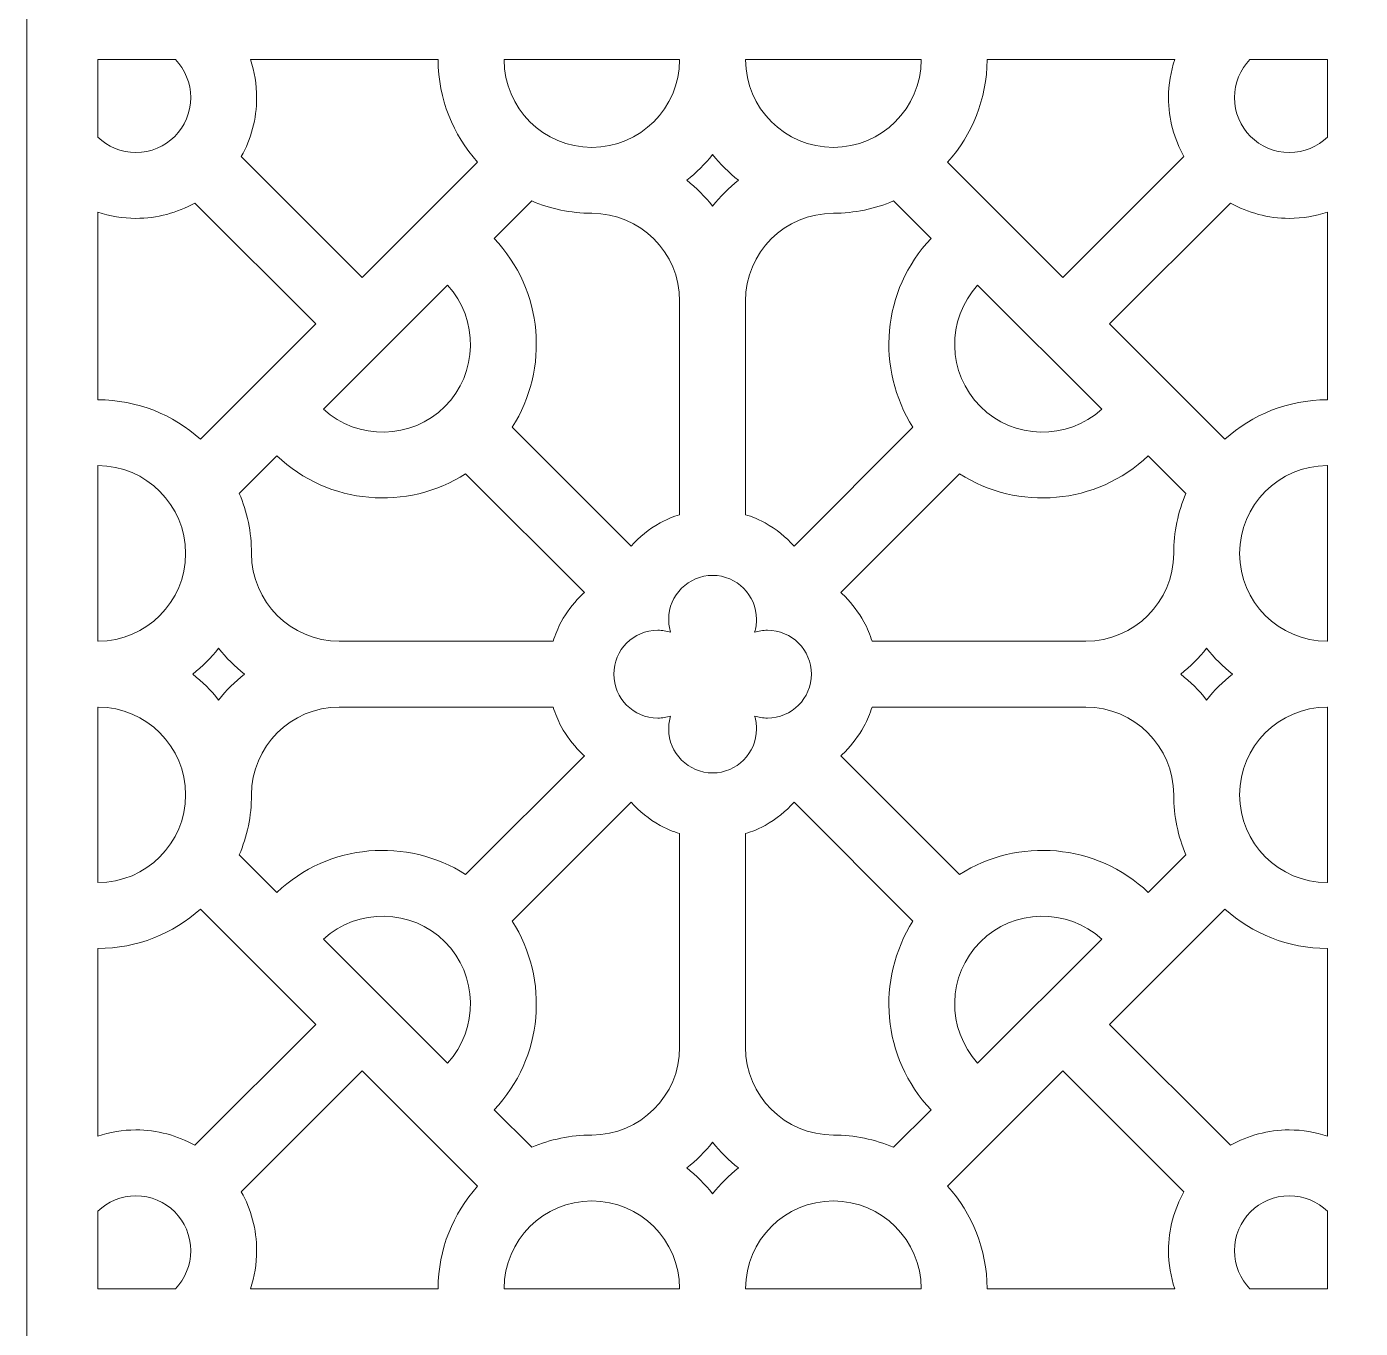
# Model space of a CAD drawing. Header units: centimetres. Extents: x -27.5 to -15.9, y -9.5 to 9.5.
# Drawn here: x -20.718 to -18.29, y -7.095 to -4.725 of the extents above; entities that cross this region are included whole.
import ezdxf

# ---------------------------------------------------------------- set-up
doc = ezdxf.new("R2010")
doc.units = ezdxf.units.CM
doc.header["$MEASUREMENT"] = 0
doc.layers.add('layer 1', color=7, linetype='Continuous')

msp = doc.modelspace()

# ---------------------------------------------------------------- linework, layer by layer
at = {"layer": 'layer 1', "color": 7, "lineweight": 9}
for points, knots in [([(-20.71823, 9.5), (-20.71823, 9.5), (-20.71823, 9.5), (-20.71823, 9.5), (-20.71823, 9.5), (-20.71823, 9.5), (-15.86253, 9.5), (-15.86253, 9.5), (-15.86253, 9.5), (-15.86253, 9.5), (-15.86253, -9.5), (-15.86253, -9.5), (-15.86253, -9.5), (-15.86253, -9.5), (-20.71823, -9.5), (-20.71823, -9.5), (-20.71823, -9.5), (-20.71823, -9.5), (-20.71823, 9.5), (-20.71823, 9.5)], [0, 0, 0, 0, 0.1666667, 0.1666667, 0.1666667, 0.1666667, 0.3333333, 0.3333333, 0.3333333, 0.3333333, 0.5, 0.5, 0.5, 0.5, 0.6666667, 0.6666667, 0.6666667, 0.6666667, 1, 1, 1, 1]), ([(-20.44757, -4.78488), (-20.44757, -4.78488), (-20.44757, -4.78488), (-20.44757, -4.78488), (-20.44757, -4.78488), (-20.43019, -4.80287), (-20.41948, -4.82734), (-20.41948, -4.85421), (-20.41948, -4.85421), (-20.41948, -4.90926), (-20.46437, -4.95414), (-20.51941, -4.95414), (-20.51941, -4.95414), (-20.54629, -4.95414), (-20.57074, -4.94343), (-20.58875, -4.92606), (-20.58875, -4.92606), (-20.58875, -4.92606), (-20.58875, -4.78488), (-20.58875, -4.78488), (-20.58875, -4.78488), (-20.58875, -4.78488), (-20.44757, -4.78488), (-20.44757, -4.78488)], [0, 0, 0, 0, 0.1428571, 0.1428571, 0.1428571, 0.1428571, 0.2857143, 0.2857143, 0.2857143, 0.2857143, 0.4285714, 0.4285714, 0.4285714, 0.4285714, 0.5714286, 0.5714286, 0.5714286, 0.5714286, 0.7142857, 0.7142857, 0.7142857, 0.7142857, 1, 1, 1, 1]), ([(-20.32753, -4.9613), (-20.32753, -4.9613), (-20.32753, -4.9613), (-20.32753, -4.9613), (-20.32753, -4.9613), (-20.32753, -4.9613), (-20.10734, -5.18149), (-20.10734, -5.18149), (-20.10734, -5.18149), (-20.10734, -5.18149), (-19.89746, -4.97159), (-19.89746, -4.97159), (-19.89746, -4.97159), (-19.94188, -4.92215), (-19.96903, -4.85687), (-19.96918, -4.78545), (-19.96918, -4.78545), (-19.96918, -4.78526), (-19.96918, -4.78508), (-19.96918, -4.78488), (-19.96918, -4.78488), (-19.96918, -4.78488), (-20.31082, -4.78488), (-20.31082, -4.78488), (-20.31082, -4.78488), (-20.30352, -4.80669), (-20.29956, -4.83001), (-20.29956, -4.85421), (-20.29956, -4.85421), (-20.29956, -4.89305), (-20.30973, -4.92958), (-20.32753, -4.9613)], [0, 0, 0, 0, 0.1111111, 0.1111111, 0.1111111, 0.1111111, 0.2222222, 0.2222222, 0.2222222, 0.2222222, 0.3333333, 0.3333333, 0.3333333, 0.3333333, 0.4444444, 0.4444444, 0.4444444, 0.4444444, 0.5555556, 0.5555556, 0.5555556, 0.5555556, 0.6666667, 0.6666667, 0.6666667, 0.6666667, 0.7777778, 0.7777778, 0.7777778, 0.7777778, 1, 1, 1, 1]), ([(-19.84926, -4.78488), (-19.84926, -4.78488), (-19.84926, -4.78488), (-19.84926, -4.78488), (-19.84926, -4.78488), (-19.84926, -4.78505), (-19.84926, -4.78522), (-19.84926, -4.78539), (-19.84926, -4.78539), (-19.84899, -4.87322), (-19.77727, -4.94477), (-19.68938, -4.94477), (-19.68938, -4.94477), (-19.60142, -4.94477), (-19.52966, -4.87311), (-19.52949, -4.78518), (-19.52949, -4.78518), (-19.52949, -4.78508), (-19.52949, -4.78499), (-19.52949, -4.78488), (-19.52949, -4.78488), (-19.52949, -4.78488), (-19.84926, -4.78488), (-19.84926, -4.78488)], [0, 0, 0, 0, 0.1428571, 0.1428571, 0.1428571, 0.1428571, 0.2857143, 0.2857143, 0.2857143, 0.2857143, 0.4285714, 0.4285714, 0.4285714, 0.4285714, 0.5714286, 0.5714286, 0.5714286, 0.5714286, 0.7142857, 0.7142857, 0.7142857, 0.7142857, 1, 1, 1, 1]), ([(-19.08981, -4.78488), (-19.08981, -4.78488), (-19.08981, -4.78488), (-19.08981, -4.78488), (-19.08981, -4.78488), (-19.08981, -4.78505), (-19.08981, -4.78522), (-19.08981, -4.78539), (-19.08981, -4.78539), (-19.09009, -4.87322), (-19.16181, -4.94477), (-19.2497, -4.94477), (-19.2497, -4.94477), (-19.33766, -4.94477), (-19.40942, -4.87311), (-19.40957, -4.78518), (-19.40957, -4.78518), (-19.40957, -4.78508), (-19.40959, -4.78499), (-19.40959, -4.78488), (-19.40959, -4.78488), (-19.40959, -4.78488), (-19.08981, -4.78488), (-19.08981, -4.78488)], [0, 0, 0, 0, 0.1428571, 0.1428571, 0.1428571, 0.1428571, 0.2857143, 0.2857143, 0.2857143, 0.2857143, 0.4285714, 0.4285714, 0.4285714, 0.4285714, 0.5714286, 0.5714286, 0.5714286, 0.5714286, 0.7142857, 0.7142857, 0.7142857, 0.7142857, 1, 1, 1, 1]), ([(-18.61155, -4.9613), (-18.61155, -4.9613), (-18.61155, -4.9613), (-18.61155, -4.9613), (-18.61155, -4.9613), (-18.61155, -4.9613), (-18.83174, -5.18149), (-18.83174, -5.18149), (-18.83174, -5.18149), (-18.83174, -5.18149), (-19.04162, -4.97159), (-19.04162, -4.97159), (-19.04162, -4.97159), (-18.9972, -4.92215), (-18.97005, -4.85687), (-18.96992, -4.78545), (-18.96992, -4.78545), (-18.96992, -4.78526), (-18.9699, -4.78508), (-18.9699, -4.78488), (-18.9699, -4.78488), (-18.9699, -4.78488), (-18.62827, -4.78488), (-18.62827, -4.78488), (-18.62827, -4.78488), (-18.63556, -4.80669), (-18.63952, -4.83001), (-18.63952, -4.85421), (-18.63952, -4.85421), (-18.63952, -4.89305), (-18.62933, -4.92958), (-18.61155, -4.9613)], [0, 0, 0, 0, 0.1111111, 0.1111111, 0.1111111, 0.1111111, 0.2222222, 0.2222222, 0.2222222, 0.2222222, 0.3333333, 0.3333333, 0.3333333, 0.3333333, 0.4444444, 0.4444444, 0.4444444, 0.4444444, 0.5555556, 0.5555556, 0.5555556, 0.5555556, 0.6666667, 0.6666667, 0.6666667, 0.6666667, 0.7777778, 0.7777778, 0.7777778, 0.7777778, 1, 1, 1, 1]), ([(-18.49151, -4.78488), (-18.49151, -4.78488), (-18.49151, -4.78488), (-18.49151, -4.78488), (-18.49151, -4.78488), (-18.50889, -4.80287), (-18.5196, -4.82734), (-18.5196, -4.85421), (-18.5196, -4.85421), (-18.5196, -4.90926), (-18.47471, -4.95414), (-18.41966, -4.95414), (-18.41966, -4.95414), (-18.39279, -4.95414), (-18.36832, -4.94343), (-18.35035, -4.92606), (-18.35035, -4.92606), (-18.35035, -4.92606), (-18.35035, -4.78488), (-18.35035, -4.78488), (-18.35035, -4.78488), (-18.35035, -4.78488), (-18.49151, -4.78488), (-18.49151, -4.78488)], [0, 0, 0, 0, 0.1428571, 0.1428571, 0.1428571, 0.1428571, 0.2857143, 0.2857143, 0.2857143, 0.2857143, 0.4285714, 0.4285714, 0.4285714, 0.4285714, 0.5714286, 0.5714286, 0.5714286, 0.5714286, 0.7142857, 0.7142857, 0.7142857, 0.7142857, 1, 1, 1, 1]), ([(-19.46953, -4.95763), (-19.46953, -4.95763), (-19.46953, -4.95763), (-19.46953, -4.95763), (-19.46953, -4.95763), (-19.45575, -4.97513), (-19.43994, -4.99094), (-19.42245, -5.00473), (-19.42245, -5.00473), (-19.43994, -5.01851), (-19.45575, -5.03432), (-19.46953, -5.05182), (-19.46953, -5.05182), (-19.48333, -5.03432), (-19.49913, -5.01851), (-19.51663, -5.00473), (-19.51663, -5.00473), (-19.49913, -4.99094), (-19.48333, -4.97513), (-19.46953, -4.95763)], [0, 0, 0, 0, 0.1666667, 0.1666667, 0.1666667, 0.1666667, 0.3333333, 0.3333333, 0.3333333, 0.3333333, 0.5, 0.5, 0.5, 0.5, 0.6666667, 0.6666667, 0.6666667, 0.6666667, 1, 1, 1, 1]), ([(-20.58875, -5.40444), (-20.58875, -5.40444), (-20.58875, -5.40444), (-20.58875, -5.40444), (-20.58875, -5.40444), (-20.58866, -5.40444), (-20.58859, -5.40445), (-20.58851, -5.40445), (-20.58851, -5.40445), (-20.51695, -5.4045), (-20.45156, -5.43166), (-20.40202, -5.47617), (-20.40202, -5.47617), (-20.40202, -5.47617), (-20.19213, -5.26628), (-20.19213, -5.26628), (-20.19213, -5.26628), (-20.19213, -5.26628), (-20.41232, -5.04609), (-20.41232, -5.04609), (-20.41232, -5.04609), (-20.44404, -5.06389), (-20.48058, -5.07406), (-20.51941, -5.07406), (-20.51941, -5.07406), (-20.54362, -5.07406), (-20.56692, -5.0701), (-20.58875, -5.06282), (-20.58875, -5.06282), (-20.58875, -5.06282), (-20.58875, -5.40444), (-20.58875, -5.40444)], [0, 0, 0, 0, 0.1111111, 0.1111111, 0.1111111, 0.1111111, 0.2222222, 0.2222222, 0.2222222, 0.2222222, 0.3333333, 0.3333333, 0.3333333, 0.3333333, 0.4444444, 0.4444444, 0.4444444, 0.4444444, 0.5555556, 0.5555556, 0.5555556, 0.5555556, 0.6666667, 0.6666667, 0.6666667, 0.6666667, 0.7777778, 0.7777778, 0.7777778, 0.7777778, 1, 1, 1, 1]), ([(-19.83436, -5.45447), (-19.83436, -5.45447), (-19.83436, -5.45447), (-19.83436, -5.45447), (-19.83436, -5.45447), (-19.83436, -5.45447), (-19.61801, -5.67082), (-19.61801, -5.67082), (-19.61801, -5.67082), (-19.60285, -5.65404), (-19.58585, -5.64056), (-19.56494, -5.62852), (-19.56494, -5.62852), (-19.56494, -5.62852), (-19.54744, -5.62007), (-19.54744, -5.62007), (-19.54744, -5.62007), (-19.54138, -5.61766), (-19.53543, -5.61556), (-19.52949, -5.61373), (-19.52949, -5.61373), (-19.52949, -5.61373), (-19.52949, -5.22458), (-19.52949, -5.22458), (-19.52949, -5.22458), (-19.52949, -5.13651), (-19.60132, -5.06469), (-19.68938, -5.06469), (-19.68938, -5.06469), (-19.68938, -5.06469), (-19.68938, -5.06468), (-19.68938, -5.06468), (-19.68938, -5.06468), (-19.72812, -5.06468), (-19.76506, -5.05673), (-19.79867, -5.04239), (-19.79867, -5.04239), (-19.79867, -5.04239), (-19.86717, -5.11089), (-19.86717, -5.11089), (-19.86717, -5.11089), (-19.7773, -5.20542), (-19.76639, -5.34819), (-19.83436, -5.45447)], [0, 0, 0, 0, 0.0833333, 0.0833333, 0.0833333, 0.0833333, 0.1666667, 0.1666667, 0.1666667, 0.1666667, 0.25, 0.25, 0.25, 0.25, 0.3333333, 0.3333333, 0.3333333, 0.3333333, 0.4166667, 0.4166667, 0.4166667, 0.4166667, 0.5, 0.5, 0.5, 0.5, 0.5833333, 0.5833333, 0.5833333, 0.5833333, 0.6666667, 0.6666667, 0.6666667, 0.6666667, 0.75, 0.75, 0.75, 0.75, 0.8333333, 0.8333333, 0.8333333, 0.8333333, 1, 1, 1, 1]), ([(-19.10472, -5.45447), (-19.10472, -5.45447), (-19.10472, -5.45447), (-19.10472, -5.45447), (-19.10472, -5.45447), (-19.10472, -5.45447), (-19.32107, -5.67082), (-19.32107, -5.67082), (-19.32107, -5.67082), (-19.33621, -5.65404), (-19.35323, -5.64056), (-19.37414, -5.62852), (-19.37414, -5.62852), (-19.37414, -5.62852), (-19.39163, -5.62007), (-19.39163, -5.62007), (-19.39163, -5.62007), (-19.3977, -5.61766), (-19.40367, -5.61556), (-19.40959, -5.61373), (-19.40959, -5.61373), (-19.40959, -5.61373), (-19.40959, -5.22458), (-19.40959, -5.22458), (-19.40959, -5.22458), (-19.40959, -5.13651), (-19.33777, -5.06469), (-19.2497, -5.06469), (-19.2497, -5.06469), (-19.2497, -5.06469), (-19.2497, -5.06468), (-19.2497, -5.06468), (-19.2497, -5.06468), (-19.21096, -5.06468), (-19.17402, -5.05673), (-19.14041, -5.04239), (-19.14041, -5.04239), (-19.14041, -5.04239), (-19.07192, -5.11089), (-19.07192, -5.11089), (-19.07192, -5.11089), (-19.16178, -5.20542), (-19.17269, -5.34819), (-19.10472, -5.45447)], [0, 0, 0, 0, 0.0833333, 0.0833333, 0.0833333, 0.0833333, 0.1666667, 0.1666667, 0.1666667, 0.1666667, 0.25, 0.25, 0.25, 0.25, 0.3333333, 0.3333333, 0.3333333, 0.3333333, 0.4166667, 0.4166667, 0.4166667, 0.4166667, 0.5, 0.5, 0.5, 0.5, 0.5833333, 0.5833333, 0.5833333, 0.5833333, 0.6666667, 0.6666667, 0.6666667, 0.6666667, 0.75, 0.75, 0.75, 0.75, 0.8333333, 0.8333333, 0.8333333, 0.8333333, 1, 1, 1, 1]), ([(-18.35035, -5.40444), (-18.35035, -5.40444), (-18.35035, -5.40444), (-18.35035, -5.40444), (-18.35035, -5.40444), (-18.35042, -5.40444), (-18.35048, -5.40445), (-18.35057, -5.40445), (-18.35057, -5.40445), (-18.42212, -5.4045), (-18.48752, -5.43166), (-18.53706, -5.47617), (-18.53706, -5.47617), (-18.53706, -5.47617), (-18.74695, -5.26628), (-18.74695, -5.26628), (-18.74695, -5.26628), (-18.74695, -5.26628), (-18.52676, -5.04609), (-18.52676, -5.04609), (-18.52676, -5.04609), (-18.49504, -5.06389), (-18.4585, -5.07406), (-18.41966, -5.07406), (-18.41966, -5.07406), (-18.39547, -5.07406), (-18.37214, -5.0701), (-18.35035, -5.06282), (-18.35035, -5.06282), (-18.35035, -5.06282), (-18.35035, -5.40444), (-18.35035, -5.40444)], [0, 0, 0, 0, 0.1111111, 0.1111111, 0.1111111, 0.1111111, 0.2222222, 0.2222222, 0.2222222, 0.2222222, 0.3333333, 0.3333333, 0.3333333, 0.3333333, 0.4444444, 0.4444444, 0.4444444, 0.4444444, 0.5555556, 0.5555556, 0.5555556, 0.5555556, 0.6666667, 0.6666667, 0.6666667, 0.6666667, 0.7777778, 0.7777778, 0.7777778, 0.7777778, 1, 1, 1, 1]), ([(-19.95201, -5.19574), (-19.95201, -5.19574), (-19.95201, -5.19574), (-19.95201, -5.19574), (-19.95201, -5.19574), (-19.89473, -5.25834), (-19.89636, -5.3561), (-19.95694, -5.41668), (-19.95694, -5.41668), (-20.01753, -5.47725), (-20.11529, -5.4789), (-20.17788, -5.42162), (-20.17788, -5.42162), (-20.17788, -5.42162), (-19.95201, -5.19574), (-19.95201, -5.19574)], [0, 0, 0, 0, 0.2, 0.2, 0.2, 0.2, 0.4, 0.4, 0.4, 0.4, 0.6, 0.6, 0.6, 0.6, 1, 1, 1, 1]), ([(-18.98707, -5.19574), (-18.98707, -5.19574), (-18.98707, -5.19574), (-18.98707, -5.19574), (-18.98707, -5.19574), (-19.04433, -5.25834), (-19.0427, -5.3561), (-18.98212, -5.41668), (-18.98212, -5.41668), (-18.92155, -5.47725), (-18.82381, -5.4789), (-18.7612, -5.42162), (-18.7612, -5.42162), (-18.7612, -5.42162), (-18.98707, -5.19574), (-18.98707, -5.19574)], [0, 0, 0, 0, 0.2, 0.2, 0.2, 0.2, 0.4, 0.4, 0.4, 0.4, 0.6, 0.6, 0.6, 0.6, 1, 1, 1, 1]), ([(-19.70289, -5.75554), (-19.70289, -5.75554), (-19.70289, -5.75554), (-19.70289, -5.75554), (-19.70289, -5.75554), (-19.70289, -5.75554), (-19.91915, -5.53926), (-19.91915, -5.53926), (-19.91915, -5.53926), (-20.02542, -5.60724), (-20.16821, -5.59632), (-20.26273, -5.50646), (-20.26273, -5.50646), (-20.26273, -5.50646), (-20.33123, -5.57496), (-20.33123, -5.57496), (-20.33123, -5.57496), (-20.31689, -5.60856), (-20.30894, -5.6455), (-20.30894, -5.68425), (-20.30894, -5.68425), (-20.30894, -5.77231), (-20.23712, -5.84414), (-20.14906, -5.84414), (-20.14906, -5.84414), (-20.14906, -5.84414), (-19.75984, -5.84414), (-19.75984, -5.84414), (-19.75984, -5.84414), (-19.75609, -5.83223), (-19.75125, -5.82065), (-19.7451, -5.80868), (-19.7451, -5.80868), (-19.7352, -5.79147), (-19.72451, -5.77716), (-19.7108, -5.76279), (-19.7108, -5.76279), (-19.70815, -5.76028), (-19.70552, -5.75786), (-19.70289, -5.75554)], [0, 0, 0, 0, 0.0909091, 0.0909091, 0.0909091, 0.0909091, 0.1818182, 0.1818182, 0.1818182, 0.1818182, 0.2727273, 0.2727273, 0.2727273, 0.2727273, 0.3636364, 0.3636364, 0.3636364, 0.3636364, 0.4545455, 0.4545455, 0.4545455, 0.4545455, 0.5454545, 0.5454545, 0.5454545, 0.5454545, 0.6363636, 0.6363636, 0.6363636, 0.6363636, 0.7272727, 0.7272727, 0.7272727, 0.7272727, 0.8181818, 0.8181818, 0.8181818, 0.8181818, 1, 1, 1, 1]), ([(-19.2362, -5.75554), (-19.2362, -5.75554), (-19.2362, -5.75554), (-19.2362, -5.75554), (-19.2362, -5.75554), (-19.2362, -5.75554), (-19.01993, -5.53926), (-19.01993, -5.53926), (-19.01993, -5.53926), (-18.91366, -5.60724), (-18.77087, -5.59632), (-18.67635, -5.50646), (-18.67635, -5.50646), (-18.67635, -5.50646), (-18.60785, -5.57496), (-18.60785, -5.57496), (-18.60785, -5.57496), (-18.62219, -5.60856), (-18.63013, -5.6455), (-18.63013, -5.68425), (-18.63013, -5.68425), (-18.63013, -5.68425), (-18.63015, -5.68425), (-18.63015, -5.68425), (-18.63015, -5.68425), (-18.63015, -5.77231), (-18.70196, -5.84414), (-18.79002, -5.84414), (-18.79002, -5.84414), (-18.79002, -5.84414), (-19.17924, -5.84414), (-19.17924, -5.84414), (-19.17924, -5.84414), (-19.18299, -5.83223), (-19.18782, -5.82065), (-19.19397, -5.80868), (-19.19397, -5.80868), (-19.20388, -5.79147), (-19.21457, -5.77716), (-19.2283, -5.76279), (-19.2283, -5.76279), (-19.23093, -5.76028), (-19.23355, -5.75786), (-19.2362, -5.75554)], [0, 0, 0, 0, 0.0833333, 0.0833333, 0.0833333, 0.0833333, 0.1666667, 0.1666667, 0.1666667, 0.1666667, 0.25, 0.25, 0.25, 0.25, 0.3333333, 0.3333333, 0.3333333, 0.3333333, 0.4166667, 0.4166667, 0.4166667, 0.4166667, 0.5, 0.5, 0.5, 0.5, 0.5833333, 0.5833333, 0.5833333, 0.5833333, 0.6666667, 0.6666667, 0.6666667, 0.6666667, 0.75, 0.75, 0.75, 0.75, 0.8333333, 0.8333333, 0.8333333, 0.8333333, 1, 1, 1, 1]), ([(-20.58875, -5.84414), (-20.58875, -5.84414), (-20.58875, -5.84414), (-20.58875, -5.84414), (-20.58875, -5.84414), (-20.58858, -5.84414), (-20.58841, -5.84413), (-20.58824, -5.84413), (-20.58824, -5.84413), (-20.50042, -5.84385), (-20.42886, -5.77214), (-20.42886, -5.68425), (-20.42886, -5.68425), (-20.42886, -5.59628), (-20.50052, -5.52453), (-20.58844, -5.52436), (-20.58844, -5.52436), (-20.58854, -5.52436), (-20.58865, -5.52436), (-20.58875, -5.52436), (-20.58875, -5.52436), (-20.58875, -5.52436), (-20.58875, -5.84414), (-20.58875, -5.84414)], [0, 0, 0, 0, 0.1428571, 0.1428571, 0.1428571, 0.1428571, 0.2857143, 0.2857143, 0.2857143, 0.2857143, 0.4285714, 0.4285714, 0.4285714, 0.4285714, 0.5714286, 0.5714286, 0.5714286, 0.5714286, 0.7142857, 0.7142857, 0.7142857, 0.7142857, 1, 1, 1, 1]), ([(-18.35035, -5.84414), (-18.35035, -5.84414), (-18.35035, -5.84414), (-18.35035, -5.84414), (-18.35035, -5.84414), (-18.3505, -5.84414), (-18.35067, -5.84413), (-18.35084, -5.84413), (-18.35084, -5.84413), (-18.43868, -5.84385), (-18.51022, -5.77214), (-18.51022, -5.68425), (-18.51022, -5.68425), (-18.51022, -5.59628), (-18.43856, -5.52453), (-18.35064, -5.52436), (-18.35064, -5.52436), (-18.35053, -5.52436), (-18.35043, -5.52436), (-18.35035, -5.52436), (-18.35035, -5.52436), (-18.35035, -5.52436), (-18.35035, -5.84414), (-18.35035, -5.84414)], [0, 0, 0, 0, 0.1428571, 0.1428571, 0.1428571, 0.1428571, 0.2857143, 0.2857143, 0.2857143, 0.2857143, 0.4285714, 0.4285714, 0.4285714, 0.4285714, 0.5714286, 0.5714286, 0.5714286, 0.5714286, 0.7142857, 0.7142857, 0.7142857, 0.7142857, 1, 1, 1, 1]), ([(-19.64944, -5.90408), (-19.64944, -5.90408), (-19.64944, -5.90408), (-19.64944, -5.90408), (-19.64944, -5.90408), (-19.64944, -5.94811), (-19.61353, -5.98403), (-19.5695, -5.98403), (-19.5695, -5.98403), (-19.56129, -5.98403), (-19.55338, -5.98278), (-19.54593, -5.98048), (-19.54593, -5.98048), (-19.54825, -5.98793), (-19.54949, -5.99584), (-19.54949, -6.00403), (-19.54949, -6.00403), (-19.54949, -6.04807), (-19.51358, -6.08397), (-19.46955, -6.08397), (-19.46955, -6.08397), (-19.46955, -6.08397), (-19.46955, -6.08397), (-19.46953, -6.08397), (-19.46953, -6.08397), (-19.4255, -6.08397), (-19.38959, -6.04807), (-19.38959, -6.00403), (-19.38959, -6.00403), (-19.38959, -5.99584), (-19.39085, -5.98793), (-19.39315, -5.98048), (-19.39315, -5.98048), (-19.3857, -5.98278), (-19.37779, -5.98403), (-19.3696, -5.98403), (-19.3696, -5.98403), (-19.32557, -5.98403), (-19.28966, -5.94811), (-19.28966, -5.90408), (-19.28966, -5.90408), (-19.28966, -5.86005), (-19.32557, -5.82414), (-19.3696, -5.82414), (-19.3696, -5.82414), (-19.37779, -5.82414), (-19.3857, -5.8254), (-19.39315, -5.8277), (-19.39315, -5.8277), (-19.39085, -5.82024), (-19.38959, -5.81233), (-19.38959, -5.80414), (-19.38959, -5.80414), (-19.38959, -5.76011), (-19.4255, -5.72419), (-19.46953, -5.72419), (-19.46953, -5.72419), (-19.46955, -5.72419), (-19.46955, -5.72419), (-19.46955, -5.72419), (-19.46955, -5.72419), (-19.51358, -5.72419), (-19.54949, -5.76011), (-19.54949, -5.80414), (-19.54949, -5.80414), (-19.54949, -5.81233), (-19.54825, -5.82024), (-19.54593, -5.8277), (-19.54593, -5.8277), (-19.55338, -5.8254), (-19.56129, -5.82414), (-19.5695, -5.82414), (-19.5695, -5.82414), (-19.61353, -5.82414), (-19.64944, -5.86005), (-19.64944, -5.90408)], [0, 0, 0, 0, 0.05, 0.05, 0.05, 0.05, 0.1, 0.1, 0.1, 0.1, 0.15, 0.15, 0.15, 0.15, 0.2, 0.2, 0.2, 0.2, 0.25, 0.25, 0.25, 0.25, 0.3, 0.3, 0.3, 0.3, 0.35, 0.35, 0.35, 0.35, 0.4, 0.4, 0.4, 0.4, 0.45, 0.45, 0.45, 0.45, 0.5, 0.5, 0.5, 0.5, 0.55, 0.55, 0.55, 0.55, 0.6, 0.6, 0.6, 0.6, 0.65, 0.65, 0.65, 0.65, 0.7, 0.7, 0.7, 0.7, 0.75, 0.75, 0.75, 0.75, 0.8, 0.8, 0.8, 0.8, 0.85, 0.85, 0.85, 0.85, 0.9, 0.9, 0.9, 0.9, 1, 1, 1, 1]), ([(-20.3218, -5.90408), (-20.3218, -5.90408), (-20.3218, -5.90408), (-20.3218, -5.90408), (-20.3218, -5.90408), (-20.3393, -5.91787), (-20.35512, -5.93369), (-20.3689, -5.95118), (-20.3689, -5.95118), (-20.38268, -5.93368), (-20.39851, -5.91787), (-20.41601, -5.90408), (-20.41601, -5.90408), (-20.39851, -5.8903), (-20.38268, -5.87449), (-20.3689, -5.857), (-20.3689, -5.857), (-20.35512, -5.87449), (-20.3393, -5.8903), (-20.3218, -5.90408)], [0, 0, 0, 0, 0.1666667, 0.1666667, 0.1666667, 0.1666667, 0.3333333, 0.3333333, 0.3333333, 0.3333333, 0.5, 0.5, 0.5, 0.5, 0.6666667, 0.6666667, 0.6666667, 0.6666667, 1, 1, 1, 1]), ([(-18.61729, -5.90408), (-18.61729, -5.90408), (-18.61729, -5.90408), (-18.61729, -5.90408), (-18.61729, -5.90408), (-18.5998, -5.91787), (-18.58397, -5.93369), (-18.57018, -5.95118), (-18.57018, -5.95118), (-18.5564, -5.93368), (-18.54057, -5.91787), (-18.52308, -5.90408), (-18.52308, -5.90408), (-18.54057, -5.8903), (-18.5564, -5.87449), (-18.57018, -5.857), (-18.57018, -5.857), (-18.58397, -5.87449), (-18.5998, -5.8903), (-18.61729, -5.90408)], [0, 0, 0, 0, 0.1666667, 0.1666667, 0.1666667, 0.1666667, 0.3333333, 0.3333333, 0.3333333, 0.3333333, 0.5, 0.5, 0.5, 0.5, 0.6666667, 0.6666667, 0.6666667, 0.6666667, 1, 1, 1, 1]), ([(-20.58875, -5.96404), (-20.58875, -5.96404), (-20.58875, -5.96404), (-20.58875, -5.96404), (-20.58875, -5.96404), (-20.58858, -5.96404), (-20.58841, -5.96404), (-20.58824, -5.96404), (-20.58824, -5.96404), (-20.50042, -5.96431), (-20.42886, -6.03603), (-20.42886, -6.12392), (-20.42886, -6.12392), (-20.42886, -6.21189), (-20.50052, -6.28364), (-20.58844, -6.28381), (-20.58844, -6.28381), (-20.58854, -6.28381), (-20.58865, -6.28381), (-20.58875, -6.28381), (-20.58875, -6.28381), (-20.58875, -6.28381), (-20.58875, -5.96404), (-20.58875, -5.96404)], [0, 0, 0, 0, 0.1428571, 0.1428571, 0.1428571, 0.1428571, 0.2857143, 0.2857143, 0.2857143, 0.2857143, 0.4285714, 0.4285714, 0.4285714, 0.4285714, 0.5714286, 0.5714286, 0.5714286, 0.5714286, 0.7142857, 0.7142857, 0.7142857, 0.7142857, 1, 1, 1, 1]), ([(-19.70289, -6.05263), (-19.70289, -6.05263), (-19.70289, -6.05263), (-19.70289, -6.05263), (-19.70289, -6.05263), (-19.70289, -6.05263), (-19.91915, -6.26891), (-19.91915, -6.26891), (-19.91915, -6.26891), (-20.02542, -6.20094), (-20.16821, -6.21185), (-20.26273, -6.30171), (-20.26273, -6.30171), (-20.26273, -6.30171), (-20.33123, -6.23321), (-20.33123, -6.23321), (-20.33123, -6.23321), (-20.31689, -6.19961), (-20.30894, -6.16267), (-20.30894, -6.12392), (-20.30894, -6.12392), (-20.30894, -6.03586), (-20.23712, -5.96403), (-20.14906, -5.96403), (-20.14906, -5.96403), (-20.14906, -5.96403), (-19.75984, -5.96403), (-19.75984, -5.96403), (-19.75984, -5.96403), (-19.75609, -5.97594), (-19.75125, -5.98751), (-19.7451, -5.99949), (-19.7451, -5.99949), (-19.7352, -6.0167), (-19.72451, -6.03101), (-19.7108, -6.04538), (-19.7108, -6.04538), (-19.70815, -6.0479), (-19.70552, -6.0503), (-19.70289, -6.05263)], [0, 0, 0, 0, 0.0909091, 0.0909091, 0.0909091, 0.0909091, 0.1818182, 0.1818182, 0.1818182, 0.1818182, 0.2727273, 0.2727273, 0.2727273, 0.2727273, 0.3636364, 0.3636364, 0.3636364, 0.3636364, 0.4545455, 0.4545455, 0.4545455, 0.4545455, 0.5454545, 0.5454545, 0.5454545, 0.5454545, 0.6363636, 0.6363636, 0.6363636, 0.6363636, 0.7272727, 0.7272727, 0.7272727, 0.7272727, 0.8181818, 0.8181818, 0.8181818, 0.8181818, 1, 1, 1, 1]), ([(-19.2362, -6.05263), (-19.2362, -6.05263), (-19.2362, -6.05263), (-19.2362, -6.05263), (-19.2362, -6.05263), (-19.2362, -6.05263), (-19.01993, -6.26891), (-19.01993, -6.26891), (-19.01993, -6.26891), (-18.91366, -6.20094), (-18.77087, -6.21185), (-18.67635, -6.30171), (-18.67635, -6.30171), (-18.67635, -6.30171), (-18.60785, -6.23321), (-18.60785, -6.23321), (-18.60785, -6.23321), (-18.62219, -6.19961), (-18.63013, -6.16267), (-18.63013, -6.12392), (-18.63013, -6.12392), (-18.63013, -6.12392), (-18.63015, -6.12392), (-18.63015, -6.12392), (-18.63015, -6.12392), (-18.63015, -6.03586), (-18.70196, -5.96403), (-18.79002, -5.96403), (-18.79002, -5.96403), (-18.79002, -5.96403), (-19.17924, -5.96403), (-19.17924, -5.96403), (-19.17924, -5.96403), (-19.18299, -5.97594), (-19.18782, -5.98751), (-19.19397, -5.99949), (-19.19397, -5.99949), (-19.20388, -6.0167), (-19.21457, -6.03101), (-19.2283, -6.04538), (-19.2283, -6.04538), (-19.23093, -6.0479), (-19.23355, -6.0503), (-19.2362, -6.05263)], [0, 0, 0, 0, 0.0833333, 0.0833333, 0.0833333, 0.0833333, 0.1666667, 0.1666667, 0.1666667, 0.1666667, 0.25, 0.25, 0.25, 0.25, 0.3333333, 0.3333333, 0.3333333, 0.3333333, 0.4166667, 0.4166667, 0.4166667, 0.4166667, 0.5, 0.5, 0.5, 0.5, 0.5833333, 0.5833333, 0.5833333, 0.5833333, 0.6666667, 0.6666667, 0.6666667, 0.6666667, 0.75, 0.75, 0.75, 0.75, 0.8333333, 0.8333333, 0.8333333, 0.8333333, 1, 1, 1, 1]), ([(-18.35035, -5.96404), (-18.35035, -5.96404), (-18.35035, -5.96404), (-18.35035, -5.96404), (-18.35035, -5.96404), (-18.3505, -5.96404), (-18.35067, -5.96404), (-18.35084, -5.96404), (-18.35084, -5.96404), (-18.43868, -5.96431), (-18.51022, -6.03603), (-18.51022, -6.12392), (-18.51022, -6.12392), (-18.51022, -6.21189), (-18.43856, -6.28364), (-18.35064, -6.28381), (-18.35064, -6.28381), (-18.35053, -6.28381), (-18.35043, -6.28381), (-18.35035, -6.28381), (-18.35035, -6.28381), (-18.35035, -6.28381), (-18.35035, -5.96404), (-18.35035, -5.96404)], [0, 0, 0, 0, 0.1428571, 0.1428571, 0.1428571, 0.1428571, 0.2857143, 0.2857143, 0.2857143, 0.2857143, 0.4285714, 0.4285714, 0.4285714, 0.4285714, 0.5714286, 0.5714286, 0.5714286, 0.5714286, 0.7142857, 0.7142857, 0.7142857, 0.7142857, 1, 1, 1, 1]), ([(-19.83436, -6.3537), (-19.83436, -6.3537), (-19.83436, -6.3537), (-19.83436, -6.3537), (-19.83436, -6.3537), (-19.83436, -6.3537), (-19.61801, -6.13734), (-19.61801, -6.13734), (-19.61801, -6.13734), (-19.60285, -6.15412), (-19.58585, -6.16761), (-19.56494, -6.17965), (-19.56494, -6.17965), (-19.56494, -6.17965), (-19.54744, -6.18811), (-19.54744, -6.18811), (-19.54744, -6.18811), (-19.54138, -6.19052), (-19.53543, -6.19261), (-19.52949, -6.19444), (-19.52949, -6.19444), (-19.52949, -6.19444), (-19.52949, -6.5836), (-19.52949, -6.5836), (-19.52949, -6.5836), (-19.52949, -6.67166), (-19.60132, -6.74349), (-19.68938, -6.74349), (-19.68938, -6.74349), (-19.72812, -6.74349), (-19.76506, -6.75143), (-19.79867, -6.76577), (-19.79867, -6.76577), (-19.79867, -6.76577), (-19.86717, -6.69728), (-19.86717, -6.69728), (-19.86717, -6.69728), (-19.7773, -6.60275), (-19.76639, -6.45997), (-19.83436, -6.3537)], [0, 0, 0, 0, 0.0909091, 0.0909091, 0.0909091, 0.0909091, 0.1818182, 0.1818182, 0.1818182, 0.1818182, 0.2727273, 0.2727273, 0.2727273, 0.2727273, 0.3636364, 0.3636364, 0.3636364, 0.3636364, 0.4545455, 0.4545455, 0.4545455, 0.4545455, 0.5454545, 0.5454545, 0.5454545, 0.5454545, 0.6363636, 0.6363636, 0.6363636, 0.6363636, 0.7272727, 0.7272727, 0.7272727, 0.7272727, 0.8181818, 0.8181818, 0.8181818, 0.8181818, 1, 1, 1, 1]), ([(-19.10472, -6.3537), (-19.10472, -6.3537), (-19.10472, -6.3537), (-19.10472, -6.3537), (-19.10472, -6.3537), (-19.10472, -6.3537), (-19.32107, -6.13734), (-19.32107, -6.13734), (-19.32107, -6.13734), (-19.33621, -6.15412), (-19.35323, -6.16761), (-19.37414, -6.17965), (-19.37414, -6.17965), (-19.37414, -6.17965), (-19.39163, -6.18811), (-19.39163, -6.18811), (-19.39163, -6.18811), (-19.3977, -6.19052), (-19.40367, -6.19261), (-19.40959, -6.19444), (-19.40959, -6.19444), (-19.40959, -6.19444), (-19.40959, -6.5836), (-19.40959, -6.5836), (-19.40959, -6.5836), (-19.40959, -6.67166), (-19.33777, -6.74349), (-19.2497, -6.74349), (-19.2497, -6.74349), (-19.21096, -6.74349), (-19.17402, -6.75143), (-19.14041, -6.76577), (-19.14041, -6.76577), (-19.14041, -6.76577), (-19.07192, -6.69728), (-19.07192, -6.69728), (-19.07192, -6.69728), (-19.16178, -6.60275), (-19.17269, -6.45997), (-19.10472, -6.3537)], [0, 0, 0, 0, 0.0909091, 0.0909091, 0.0909091, 0.0909091, 0.1818182, 0.1818182, 0.1818182, 0.1818182, 0.2727273, 0.2727273, 0.2727273, 0.2727273, 0.3636364, 0.3636364, 0.3636364, 0.3636364, 0.4545455, 0.4545455, 0.4545455, 0.4545455, 0.5454545, 0.5454545, 0.5454545, 0.5454545, 0.6363636, 0.6363636, 0.6363636, 0.6363636, 0.7272727, 0.7272727, 0.7272727, 0.7272727, 0.8181818, 0.8181818, 0.8181818, 0.8181818, 1, 1, 1, 1]), ([(-20.58875, -6.40373), (-20.58875, -6.40373), (-20.58875, -6.40373), (-20.58875, -6.40373), (-20.58875, -6.40373), (-20.58866, -6.40373), (-20.58859, -6.40373), (-20.58851, -6.40373), (-20.58851, -6.40373), (-20.51695, -6.40367), (-20.45156, -6.37651), (-20.40202, -6.332), (-20.40202, -6.332), (-20.40202, -6.332), (-20.19213, -6.54189), (-20.19213, -6.54189), (-20.19213, -6.54189), (-20.19213, -6.54189), (-20.41232, -6.76208), (-20.41232, -6.76208), (-20.41232, -6.76208), (-20.44404, -6.74428), (-20.48058, -6.73411), (-20.51941, -6.73411), (-20.51941, -6.73411), (-20.54362, -6.73411), (-20.56692, -6.73807), (-20.58875, -6.74536), (-20.58875, -6.74536), (-20.58875, -6.74536), (-20.58875, -6.40373), (-20.58875, -6.40373)], [0, 0, 0, 0, 0.1111111, 0.1111111, 0.1111111, 0.1111111, 0.2222222, 0.2222222, 0.2222222, 0.2222222, 0.3333333, 0.3333333, 0.3333333, 0.3333333, 0.4444444, 0.4444444, 0.4444444, 0.4444444, 0.5555556, 0.5555556, 0.5555556, 0.5555556, 0.6666667, 0.6666667, 0.6666667, 0.6666667, 0.7777778, 0.7777778, 0.7777778, 0.7777778, 1, 1, 1, 1]), ([(-19.95201, -6.61243), (-19.95201, -6.61243), (-19.95201, -6.61243), (-19.95201, -6.61243), (-19.95201, -6.61243), (-19.89473, -6.54982), (-19.89636, -6.45206), (-19.95694, -6.39149), (-19.95694, -6.39149), (-20.01753, -6.33092), (-20.11529, -6.32928), (-20.17788, -6.38655), (-20.17788, -6.38655), (-20.17788, -6.38655), (-19.95201, -6.61243), (-19.95201, -6.61243)], [0, 0, 0, 0, 0.2, 0.2, 0.2, 0.2, 0.4, 0.4, 0.4, 0.4, 0.6, 0.6, 0.6, 0.6, 1, 1, 1, 1]), ([(-18.98707, -6.61243), (-18.98707, -6.61243), (-18.98707, -6.61243), (-18.98707, -6.61243), (-18.98707, -6.61243), (-19.04433, -6.54982), (-19.0427, -6.45206), (-18.98212, -6.39149), (-18.98212, -6.39149), (-18.92155, -6.33092), (-18.82381, -6.32928), (-18.7612, -6.38655), (-18.7612, -6.38655), (-18.7612, -6.38655), (-18.98707, -6.61243), (-18.98707, -6.61243)], [0, 0, 0, 0, 0.2, 0.2, 0.2, 0.2, 0.4, 0.4, 0.4, 0.4, 0.6, 0.6, 0.6, 0.6, 1, 1, 1, 1]), ([(-18.35035, -6.40373), (-18.35035, -6.40373), (-18.35035, -6.40373), (-18.35035, -6.40373), (-18.35035, -6.40373), (-18.35042, -6.40373), (-18.35048, -6.40373), (-18.35057, -6.40373), (-18.35057, -6.40373), (-18.42212, -6.40367), (-18.48752, -6.37651), (-18.53706, -6.332), (-18.53706, -6.332), (-18.53706, -6.332), (-18.74695, -6.54189), (-18.74695, -6.54189), (-18.74695, -6.54189), (-18.74695, -6.54189), (-18.52676, -6.76208), (-18.52676, -6.76208), (-18.52676, -6.76208), (-18.49504, -6.74428), (-18.4585, -6.73411), (-18.41966, -6.73411), (-18.41966, -6.73411), (-18.39547, -6.73411), (-18.37214, -6.73807), (-18.35035, -6.74536), (-18.35035, -6.74536), (-18.35035, -6.74536), (-18.35035, -6.40373), (-18.35035, -6.40373)], [0, 0, 0, 0, 0.1111111, 0.1111111, 0.1111111, 0.1111111, 0.2222222, 0.2222222, 0.2222222, 0.2222222, 0.3333333, 0.3333333, 0.3333333, 0.3333333, 0.4444444, 0.4444444, 0.4444444, 0.4444444, 0.5555556, 0.5555556, 0.5555556, 0.5555556, 0.6666667, 0.6666667, 0.6666667, 0.6666667, 0.7777778, 0.7777778, 0.7777778, 0.7777778, 1, 1, 1, 1]), ([(-20.32753, -6.84686), (-20.32753, -6.84686), (-20.32753, -6.84686), (-20.32753, -6.84686), (-20.32753, -6.84686), (-20.32753, -6.84686), (-20.10734, -6.62668), (-20.10734, -6.62668), (-20.10734, -6.62668), (-20.10734, -6.62668), (-19.89746, -6.83657), (-19.89746, -6.83657), (-19.89746, -6.83657), (-19.94188, -6.88603), (-19.96903, -6.9513), (-19.96918, -7.02271), (-19.96918, -7.02271), (-19.96918, -7.0229), (-19.96918, -7.02309), (-19.96918, -7.02328), (-19.96918, -7.02328), (-19.96918, -7.02328), (-20.31082, -7.02328), (-20.31082, -7.02328), (-20.31082, -7.02328), (-20.30352, -7.00147), (-20.29956, -6.97816), (-20.29956, -6.95396), (-20.29956, -6.95396), (-20.29956, -6.91512), (-20.30973, -6.87859), (-20.32753, -6.84686)], [0, 0, 0, 0, 0.1111111, 0.1111111, 0.1111111, 0.1111111, 0.2222222, 0.2222222, 0.2222222, 0.2222222, 0.3333333, 0.3333333, 0.3333333, 0.3333333, 0.4444444, 0.4444444, 0.4444444, 0.4444444, 0.5555556, 0.5555556, 0.5555556, 0.5555556, 0.6666667, 0.6666667, 0.6666667, 0.6666667, 0.7777778, 0.7777778, 0.7777778, 0.7777778, 1, 1, 1, 1]), ([(-18.61155, -6.84686), (-18.61155, -6.84686), (-18.61155, -6.84686), (-18.61155, -6.84686), (-18.61155, -6.84686), (-18.61155, -6.84686), (-18.83174, -6.62668), (-18.83174, -6.62668), (-18.83174, -6.62668), (-18.83174, -6.62668), (-19.04162, -6.83657), (-19.04162, -6.83657), (-19.04162, -6.83657), (-18.9972, -6.88603), (-18.97005, -6.9513), (-18.96992, -7.02271), (-18.96992, -7.02271), (-18.96992, -7.0229), (-18.9699, -7.02309), (-18.9699, -7.02328), (-18.9699, -7.02328), (-18.9699, -7.02328), (-18.62827, -7.02328), (-18.62827, -7.02328), (-18.62827, -7.02328), (-18.63556, -7.00147), (-18.63952, -6.97816), (-18.63952, -6.95396), (-18.63952, -6.95396), (-18.63952, -6.91512), (-18.62933, -6.87859), (-18.61155, -6.84686)], [0, 0, 0, 0, 0.1111111, 0.1111111, 0.1111111, 0.1111111, 0.2222222, 0.2222222, 0.2222222, 0.2222222, 0.3333333, 0.3333333, 0.3333333, 0.3333333, 0.4444444, 0.4444444, 0.4444444, 0.4444444, 0.5555556, 0.5555556, 0.5555556, 0.5555556, 0.6666667, 0.6666667, 0.6666667, 0.6666667, 0.7777778, 0.7777778, 0.7777778, 0.7777778, 1, 1, 1, 1]), ([(-19.46953, -6.85054), (-19.46953, -6.85054), (-19.46953, -6.85054), (-19.46953, -6.85054), (-19.46953, -6.85054), (-19.45575, -6.83305), (-19.43994, -6.81722), (-19.42245, -6.80345), (-19.42245, -6.80345), (-19.43994, -6.78966), (-19.45575, -6.77384), (-19.46953, -6.75635), (-19.46953, -6.75635), (-19.48333, -6.77384), (-19.49913, -6.78966), (-19.51663, -6.80345), (-19.51663, -6.80345), (-19.49913, -6.81722), (-19.48333, -6.83305), (-19.46953, -6.85054)], [0, 0, 0, 0, 0.1666667, 0.1666667, 0.1666667, 0.1666667, 0.3333333, 0.3333333, 0.3333333, 0.3333333, 0.5, 0.5, 0.5, 0.5, 0.6666667, 0.6666667, 0.6666667, 0.6666667, 1, 1, 1, 1]), ([(-20.44757, -7.02328), (-20.44757, -7.02328), (-20.44757, -7.02328), (-20.44757, -7.02328), (-20.44757, -7.02328), (-20.43019, -7.00529), (-20.41948, -6.98083), (-20.41948, -6.95396), (-20.41948, -6.95396), (-20.41948, -6.89892), (-20.46437, -6.85403), (-20.51941, -6.85403), (-20.51941, -6.85403), (-20.54629, -6.85403), (-20.57074, -6.86473), (-20.58875, -6.88211), (-20.58875, -6.88211), (-20.58875, -6.88211), (-20.58875, -7.02328), (-20.58875, -7.02328), (-20.58875, -7.02328), (-20.58875, -7.02328), (-20.44757, -7.02328), (-20.44757, -7.02328)], [0, 0, 0, 0, 0.1428571, 0.1428571, 0.1428571, 0.1428571, 0.2857143, 0.2857143, 0.2857143, 0.2857143, 0.4285714, 0.4285714, 0.4285714, 0.4285714, 0.5714286, 0.5714286, 0.5714286, 0.5714286, 0.7142857, 0.7142857, 0.7142857, 0.7142857, 1, 1, 1, 1]), ([(-19.84926, -7.02328), (-19.84926, -7.02328), (-19.84926, -7.02328), (-19.84926, -7.02328), (-19.84926, -7.02328), (-19.84926, -7.02312), (-19.84926, -7.02295), (-19.84926, -7.02278), (-19.84926, -7.02278), (-19.84899, -6.93495), (-19.77727, -6.86341), (-19.68938, -6.86341), (-19.68938, -6.86341), (-19.60142, -6.86341), (-19.52966, -6.93506), (-19.52949, -7.02299), (-19.52949, -7.02299), (-19.52949, -7.02309), (-19.52949, -7.02319), (-19.52949, -7.02328), (-19.52949, -7.02328), (-19.52949, -7.02328), (-19.84926, -7.02328), (-19.84926, -7.02328)], [0, 0, 0, 0, 0.1428571, 0.1428571, 0.1428571, 0.1428571, 0.2857143, 0.2857143, 0.2857143, 0.2857143, 0.4285714, 0.4285714, 0.4285714, 0.4285714, 0.5714286, 0.5714286, 0.5714286, 0.5714286, 0.7142857, 0.7142857, 0.7142857, 0.7142857, 1, 1, 1, 1]), ([(-19.08981, -7.02328), (-19.08981, -7.02328), (-19.08981, -7.02328), (-19.08981, -7.02328), (-19.08981, -7.02328), (-19.08981, -7.02312), (-19.08981, -7.02295), (-19.08981, -7.02278), (-19.08981, -7.02278), (-19.09009, -6.93495), (-19.16181, -6.86341), (-19.2497, -6.86341), (-19.2497, -6.86341), (-19.33766, -6.86341), (-19.40942, -6.93506), (-19.40957, -7.02299), (-19.40957, -7.02299), (-19.40957, -7.02309), (-19.40959, -7.02319), (-19.40959, -7.02328), (-19.40959, -7.02328), (-19.40959, -7.02328), (-19.08981, -7.02328), (-19.08981, -7.02328)], [0, 0, 0, 0, 0.1428571, 0.1428571, 0.1428571, 0.1428571, 0.2857143, 0.2857143, 0.2857143, 0.2857143, 0.4285714, 0.4285714, 0.4285714, 0.4285714, 0.5714286, 0.5714286, 0.5714286, 0.5714286, 0.7142857, 0.7142857, 0.7142857, 0.7142857, 1, 1, 1, 1]), ([(-18.49151, -7.02328), (-18.49151, -7.02328), (-18.49151, -7.02328), (-18.49151, -7.02328), (-18.49151, -7.02328), (-18.50889, -7.00529), (-18.5196, -6.98083), (-18.5196, -6.95396), (-18.5196, -6.95396), (-18.5196, -6.89892), (-18.47471, -6.85403), (-18.41966, -6.85403), (-18.41966, -6.85403), (-18.39279, -6.85403), (-18.36832, -6.86473), (-18.35035, -6.88211), (-18.35035, -6.88211), (-18.35035, -6.88211), (-18.35035, -7.02328), (-18.35035, -7.02328), (-18.35035, -7.02328), (-18.35035, -7.02328), (-18.49151, -7.02328), (-18.49151, -7.02328)], [0, 0, 0, 0, 0.1428571, 0.1428571, 0.1428571, 0.1428571, 0.2857143, 0.2857143, 0.2857143, 0.2857143, 0.4285714, 0.4285714, 0.4285714, 0.4285714, 0.5714286, 0.5714286, 0.5714286, 0.5714286, 0.7142857, 0.7142857, 0.7142857, 0.7142857, 1, 1, 1, 1])]:
    msp.add_open_spline(points, degree=3, knots=knots, dxfattribs=at)

doc.saveas('drawing.dxf')
